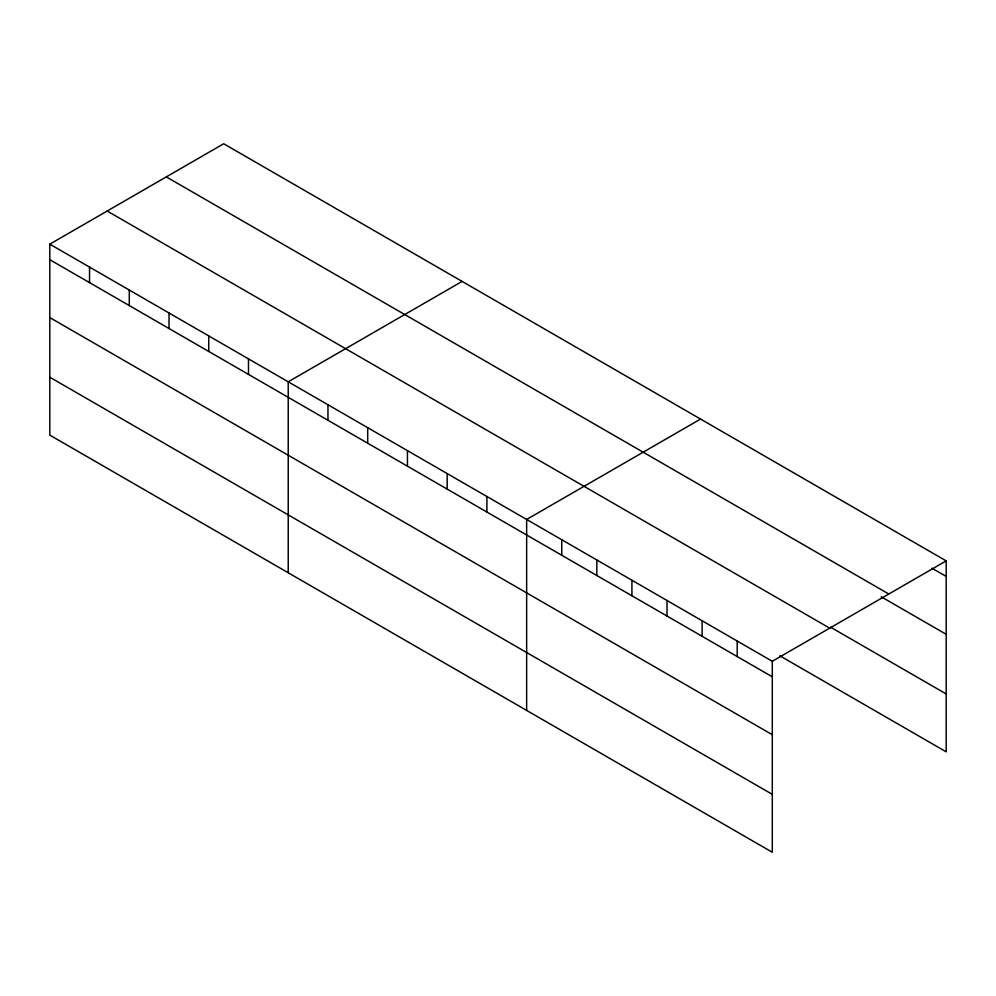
<?xml version="1.0" encoding="UTF-8"?>
<svg xmlns="http://www.w3.org/2000/svg" width="996" height="996" viewBox="0 0 996 996"><rect width="100%" height="100%" fill="white"/><g stroke="black" fill="none" stroke-linecap="round" stroke-linejoin="round"><path stroke-width="1.49" d="M49.8 244.157L772.298 661.282L772.298 852.24L49.8 435.115L49.8 244.157L223.702 143.76L946.2 560.885L946.2 751.843L779.831 655.791M462.119 281.407L288.23 381.804L288.23 572.762M700.549 419.067L526.647 519.464L526.647 710.422M772.298 661.282L946.2 560.885M931.907 568.168L946.2 576.423M166.307 176.89L888.818 594.014M881.211 596.791L946.2 634.303M830.527 627.169L946.2 693.951M107.182 211.028L829.693 628.152M49.8 259.682L772.298 676.819M49.8 317.575L772.298 734.712M49.8 377.223L772.298 794.347M737.202 641.026L737.202 656.563M702.118 620.769L702.118 636.295M667.021 600.501L667.021 616.038M631.925 580.245L631.925 595.77M596.841 559.989L596.841 575.514M561.744 539.72L561.744 555.258M486.907 496.518L486.907 512.056M447.179 473.573L447.179 489.111M407.439 450.64L407.439 466.165M367.698 427.695L367.698 443.22M327.958 404.75L327.958 420.287M248.49 358.871L248.49 374.396M208.749 335.926L208.749 351.451M169.009 312.981L169.009 328.518M129.281 290.035L129.281 305.573M89.54 267.102L89.54 282.627"/></g></svg>
